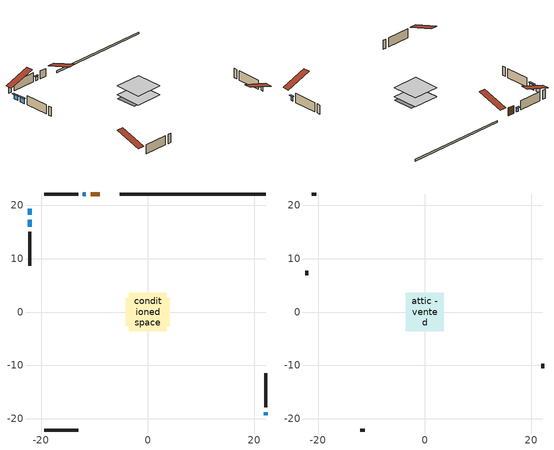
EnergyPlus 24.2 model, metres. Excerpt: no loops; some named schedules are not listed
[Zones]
conditioned space
 floor adiabatic (Floor2 construction): -3.35,-3.35 -3.35,3.35 3.35,3.35 3.35,-3.35 z0.46
 floor adiabatic (AdiabaticFloorConstruction): -3.58,-3.58 -3.58,3.58 3.58,3.58 3.58,-3.58 z0.46
 floor foundation (Slab1 construction): -4.16,-2.69 -4.16,2.69 4.16,2.69 4.16,-2.69 z0
 wall outside (AdiabaticWallConstruction 1): -8.98,22.15 -10.67,22.15 z0.46:2.49
 wall outside (AdiabaticWallConstruction): 22.15,-19.39 22.15,-18.83 / -22.15,19.39 -22.15,18.27 z0.46:1.68; -11.59,22.15 -12.16,22.15 z0.46:1.4; -22.15,17.34 -22.15,15.97 z0.46:1.78
 wall outside (Wall1 construction): -13.08,22.15 -19.45,22.15 / -19.39,-22.15 -13.01,-22.15 / -22.15,15.04 -22.15,8.67 / 22.15,-17.9 22.15,-11.53 z0.46:2.9
 wall foundation (FoundationWall1 construction): 22.15,22.15 -5.28,22.15 z0:0.46
 window (WindowConstruction): 22.15,-19.39 22.15,-18.83 z0.46:1.68
 window (WindowConstruction 1): -11.6,22.15 -12.15,22.15 z0.46:1.4
 window (WindowConstruction 2): -22.15,19.39 -22.15,18.27 z0.46:1.68
 window (WindowConstruction 3): -22.15,17.34 -22.15,15.97 z0.46:1.78
 door (Door): -8.98,22.15 -10.67,22.15 z0.46:2.49
 ceiling adiabatic (AdiabaticFloorConstruction): 3.58,-3.58 3.58,3.58 -3.58,3.58 -3.58,-3.58 z0.46
attic - vented
 floor to conditioned space (Floor1 construction Reversed): -3.58,-3.58 -3.58,3.58 3.58,3.58 3.58,-3.58 z2.9
 wall outside (Wall2 construction): -20.38,22.15 -21.22,22.15 / -12.09,-22.15 -11.25,-22.15 / -22.15,7.74 -22.15,6.9 / 22.15,-10.6 22.15,-9.76 z0.46:2.9
 roof outside (Roof1 construction): -8.05,22.15,2.9 -8.05,15.18,5.22 -6.21,15.18,5.22 -6.21,22.15,2.9; -20.31,-22.15,2.9 -20.31,-15.18,5.22 -22.15,-15.18,5.22 -22.15,-22.15,2.9; -22.15,20.31,2.9 -15.18,20.31,5.22 -15.18,22.15,5.22 -22.15,22.15,2.9; 22.15,-20.31,2.9 15.18,-20.31,5.22 15.18,-22.15,5.22 22.15,-22.15,2.9
shading: 22.15,-18.63 22.15,-19.59 22.56,-19.59 22.56,-18.63 z1.88; -12.36,22.15 -11.4,22.15 -11.4,22.56 -12.36,22.56 z1.6; -22.15,18.07 -22.15,19.59 -22.56,19.59 -22.56,18.07 z1.88; -22.15,15.77 -22.15,17.54 -22.56,17.54 -22.56,15.77 z1.98
[Building]
Building 1: Terrain=Suburbs
[Site:Location]
Windsor AP_ON: Latitude {deg}=42.28; Longitude {deg}=-82.96; Time Zone {hr}=-5; Elevation {m}=190; Keep Site Location Information=Yes
[Site:GroundTemperature:Shallow]
6.34957, 4.46684, 4.31606, 5.20952, 8.79623, 12.3662, 15.4612, 17.4219, 17.5884, 15.9938, 12.9777, 9.51722
[Site:WaterMainsTemperature]
Calculation Method=Schedule; Temperature Schedule=mains temperature schedule
[Material] Roughness=Rough; Thermal Absorptance=0.9
Name | Thickness {m} | Conductivity {W/m-K} | Density {kg/m3} | Specific Heat {J/kg-K} | Solar Absorptance | Visible Absorptance
asphalt or fiberglass shingles | 0.00635 | 0.162714 | 1121.4 | 1465.45 | 0.4 | 0.4
ceiling stud and cavity | 0.1397 | 0.117536 | 65.682 | 1177.47 | 0.7 | 0.7
concrete 4.0 in. | 0.1016 | 1.803125 | 2242.8 | 837.4 | 0.7 | 0.7
concrete 8.0 in. | 0.2032 | 1.803125 | 2242.8 | 837.4 | 0.7 | 0.7
door material | 0.04445 | 0.188738 | 512.64 | 1214.23 | 0.7 | 0.7
exterior vertical ins | 0.0373077 | 0.029427 | 32.04 | 1214.23 | 0.7 | 0.7
floor covering | 0.0127 | 9.015625 | 54.468 | 1339.84 | 0.6 | 0.6
floor covering 1 | 0.0127 | 0.0433444 | 54.468 | 1339.84 | 0.6 | 0.6
floor rigid ins; wall rigid ins | 0.512978 | 0.029427 | 32.04 | 1214.23 | 0.7 | 0.7
floor stud and cavity | 0.0889 | 0.340671 | 50.32683 | 1063.81 | 0.7 | 0.7
floor stud and cavity 1 | 0.1397 | 1.75129 | 37.0049 | 1207.88 | 0.7 | 0.7
furniture material conditioned space 1 | 0.1524 | 0.115458 | 640.8 | 1214.23 | 0.6 | 0.6
gypsum board | 0.0127 | 0.160291 | 801 | 837.4 | 0.6 | 0.6
gypsum board 1 | 0.0127 | 0.160291 | 801 | 837.4 | 0.7 | 0.7
osb sheathing 0.5 in. | 0.0127 | 0.115458 | 512.64 | 1214.23 | 0.7 | 0.7
osb sheathing 0.75 in. | 0.01905 | 0.115458 | 512.64 | 1214.23 | 0.7 | 0.7
wall stud and cavity | 0.1397 | 0.11515 | 139.0536 | 1170.24 | 0.7 | 0.7
wall stud and cavity 1 | 0.0889 | 6.9971 | 50.32683 | 1063.81 | 0.6 | 0.6
wall stud and cavity 2 | 0.0889 | 0.380278 | 52.3479 | 1209.89 | 0.7 | 0.7
wall stud and cavity 3 | 0.0889 | 0.391764 | 83.0341 | 1211.67 | 0.7 | 0.7
wood siding | 0.0254 | 0.102417 | 544.68 | 1172.36 | 0.4 | 0.4
wood siding 1 | 0.00254 | 0.102417 | 544.68 | 1172.36 | 0.4 | 0.4
wood siding 2; wood siding 3 | 0.0254 | 0.102417 | 544.68 | 1172.36 | 0.7 | 0.7
[WindowMaterial:SimpleGlazingSystem]
Name | U-Factor {W/m2-K} | Solar Heat Gain Coefficient
WindowMaterial | 2.15764 | 0.45
WindowMaterial 1 | 2.19568 | 0.42
WindowMaterial 2 | 2.97187 | 0.58
[Construction]
AdiabaticFloorConstruction: floor stud and cavity 1, floor rigid ins, osb sheathing 0.75 in., floor covering 1
AdiabaticWallConstruction: wood siding 2, wall rigid ins, wall stud and cavity 2, gypsum board
AdiabaticWallConstruction 1: wood siding 3, wall rigid ins, wall stud and cavity 2, gypsum board
Door: door material
Floor1 construction Reversed: gypsum board, ceiling stud and cavity
Floor2 construction: floor stud and cavity, floor covering
FoundationWall1 construction: concrete 8.0 in., gypsum board 1
furniture construction conditioned space 1: furniture material conditioned space 1
PartitionWallConstruction: gypsum board, wall stud and cavity 3, gypsum board
Roof1 construction: asphalt or fiberglass shingles
Slab1 construction: concrete 4.0 in.
Wall1 construction: wood siding, osb sheathing 0.5 in., wall stud and cavity, gypsum board
Wall2 construction: wood siding 1, wall stud and cavity 1
WindowConstruction; WindowConstruction 2: WindowMaterial
WindowConstruction 1: WindowMaterial 1
WindowConstruction 3: WindowMaterial 2
[Zone] Multiplier=1; Part of Total Floor Area=Yes
Name | Volume {m3}
attic - vented | 19.354
conditioned space | 125
[Space]
Name | Zone | Volume {m3}
attic - vented 1 | attic - vented | 19.354
conditioned space 1 | conditioned space | 125
[ZoneInfiltration:EffectiveLeakageArea]
infil attic - vented 1: Zone or Space=attic - vented 1; Schedule=Always On Discrete; Effective Air Leakage Area {cm2}=2279.11; Stack Coefficient=0.000331235; Wind Coefficient=1.22967e-05
[ZoneMixing]
whole house fan mix: Zone or Space=attic - vented; Schedule=Always On Continuous; Design Flow Rate Calculation Method=Flow/Zone; Design Flow Rate {m3/s}=0; Source Zone or Space=conditioned space
[SurfaceProperty:ExposedFoundationPerimeter]
Slab1: Exposed Perimeter Calculation Method=TotalExposedPerimeter; Total Exposed Perimeter {m}=27.433
[InternalMass] Zone or ZoneList=conditioned space; Space or SpaceList=conditioned space 1
Name | Construction | Surface Area {m2}
furniture mass conditioned space 1 | furniture construction conditioned space 1 | 56.4161
partition wall mass | PartitionWallConstruction | 96.1701
[Lights]
interior lighting: Zone or ZoneList or Space or SpaceList=conditioned space 1; Schedule=interior lighting schedule; Design Level Calculation Method=LightingLevel; Lighting Level {W}=343.2; Return Air Fraction=0; Fraction Radiant=0.6; Fraction Visible=0.2; Fraction Replaceable=1
[People]
occupants: Zone or ZoneList or Space or SpaceList=conditioned space 1; Number of People Schedule=occupants schedule; Number of People Calculation Method=People; Number of People=3; Fraction Radiant=0.314171; Sensible Heat Fraction=0.56303; Activity Level Schedule=occupants activity schedule; Carbon Dioxide Generation Rate {m3/s-W}=0; Enable ASHRAE 55 Comfort Warnings=No; Mean Radiant Temperature Calculation Type=EnclosureAveraged
[ElectricEquipment] Zone or ZoneList or Space or SpaceList=conditioned space 1; Design Level Calculation Method=EquipmentLevel
Name | Schedule | Design Level {W} | Fraction Latent | Fraction Radiant | Fraction Lost
clothes dryer | clothes dryer schedule | 140.772 | 0.015 | 0.081 | 0.85
clothes washer | clothes washer schedule | 32.1985 | 0.03 | 0.162 | 0.7
cooking range | cooking range schedule | 215.147 | 0.08 | 0.432 | 0.2
dishwasher | dishwasher schedule | 66.8632 | 0.3 | 0.18 | 0.4
fridge | fridge schedule | 72.9452 | 0 | 0.6 | 0
mech vent house fan | mech vent house fan schedule | 0 | 0 | 0 | 1
mech vent house fan cfis | mech vent house fan cfis schedule | 0 | 0 | 0 | 0
misc plug loads | misc plug loads schedule | 494.7 | 0.045 | 0.513 | 0.1
whole house fan | Always On Discrete | 0 | 0 | 0 | 1
[OtherEquipment] Zone or ZoneList or Space or SpaceList=conditioned space 1; Design Level Calculation Method=EquipmentLevel
Name | Fuel Type | Schedule | Design Level {W} | Fraction Latent | Fraction Radiant | Fraction Lost
clothes dryer 1 | Electricity | clothes dryer schedule | 0 | 0.015 | 0.081 | 0.85
cooking range 1 | Electricity | cooking range schedule | 0 | 0.08 | 0.432 | 0.2
general water use latent | None | general water use schedule | 62.594 | 1 | 0 | 0
general water use sensible | None | general water use schedule | -61.6891 | 0 | 0.6 | 0
mech vent house fan latent load | None | Always On Discrete | 0 | 1 | 0 | 0
mech vent house fan sensible load | None | Always On Discrete | 0 | 0 | 0 | 0
water heater energy adjustment1 | NaturalGas | Always On Discrete | 0.01 | 0 | 0 | 1
[ZoneInfiltration:DesignFlowRate] Zone or ZoneList or Space or SpaceList=conditioned space 1; Schedule=Always On Discrete; Design Flow Rate Calculation Method=Flow/Zone; Design Flow Rate {m3/s}=0
infil flow; natural vent flow; whole house fan flow
[AvailabilityManager:Scheduled]
furnace airloop Availability Manager: Schedule=Always On Discrete
[Foundation:Kiva]
Foundation Kiva 1: Initial Indoor Air Temperature {C}=18; Wall Height Above Grade {m}=0.460004; Wall Depth Below Slab {m}=0.2032; Custom Block Material Name 1=exterior vertical ins; Custom Block Depth 1 {m}=0.460004; Custom Block X Position 1 {m}=0.2159; Custom Block Z Position 1 {m}=0
[Foundation:Kiva:Settings]
Soil Conductivity {W/m-K}=0.849921; Soil Density {kg/m3}=1842.3; Soil Specific Heat {J/kg-K}=418.7; Ground Solar Absorptivity=0.9; Ground Thermal Absorptivity=0.9; Ground Surface Roughness {m}=0.03; Far-Field Width {m}=40; Deep-Ground Boundary Condition=ZeroFlux; Deep-Ground Depth {m}=40; Minimum Cell Dimension {m}=0.2; Maximum Cell Growth Coefficient=3; Simulation Timestep=Timestep
[Exterior:Lights]
exterior lighting: Schedule=exterior lighting schedule; Design Level {W}=75.6
[EnergyManagementSystem:GlobalVariable]
furnace_airloop_Fan_RTF
infil_program_Qfan
infil_program_Qinf
natural_vent_program_Qnv
natural_vent_program_Qwhf
[EnergyManagementSystem:Sensor]
Name | Output:Variable or Output:Meter Index Key | Output:Variable or Output:Meter
airflow_gain | infil flow | Infiltration Sensible Heat Gain Energy
airflow_gain_1 | natural vent flow | Infiltration Sensible Heat Gain Energy
airflow_gain_2 | whole house fan flow | Infiltration Sensible Heat Gain Energy
airflow_loss | infil flow | Infiltration Sensible Heat Loss Energy
airflow_loss_1 | natural vent flow | Infiltration Sensible Heat Loss Energy
airflow_loss_2 | whole house fan flow | Infiltration Sensible Heat Loss Energy
clg_load_cond |  | Cooling:EnergyTransfer:Zone:CONDITIONED SPACE
clg_sp_s; clg_sp_s_1 | cooling setpoint | Schedule Value
clothes_dryer_exhaust_0_sch_s | clothes dryer exhaust 0 schedule | Schedule Value
cool_season | cooling season schedule | Schedule Value
htg_load_cond |  | Heating:EnergyTransfer:Zone:CONDITIONED SPACE
htg_sp_s; htg_sp_s_1 | heating setpoint | Schedule Value
ig_ee_conv | clothes dryer | Electric Equipment Convective Heating Energy
ig_ee_conv_2 | cooking range | Electric Equipment Convective Heating Energy
ig_ee_conv_4 | fridge | Electric Equipment Convective Heating Energy
ig_ee_conv_5 | misc plug loads | Electric Equipment Convective Heating Energy
ig_ee_conv_6 | whole house fan | Electric Equipment Convective Heating Energy
ig_ee_rad | clothes dryer | Electric Equipment Radiant Heating Energy
ig_ee_rad_2 | cooking range | Electric Equipment Radiant Heating Energy
ig_ee_rad_4 | fridge | Electric Equipment Radiant Heating Energy
ig_ee_rad_5 | misc plug loads | Electric Equipment Radiant Heating Energy
ig_ee_rad_6 | whole house fan | Electric Equipment Radiant Heating Energy
ig_lgt_conv | interior lighting | Lights Convective Heating Energy
ig_lgt_rad | interior lighting | Lights Radiant Heating Energy
ig_lgt_vis | interior lighting | Lights Visible Radiation Heating Energy
ig_oe_conv | clothes dryer 1 | Other Equipment Convective Heating Energy
ig_oe_conv_1 | cooking range 1 | Other Equipment Convective Heating Energy
ig_oe_conv_2 | general water use latent | Other Equipment Convective Heating Energy
ig_oe_conv_3 | general water use sensible | Other Equipment Convective Heating Energy
ig_oe_conv_4 | water heater energy adjustment1 | Other Equipment Convective Heating Energy
ig_oe_rad | clothes dryer 1 | Other Equipment Radiant Heating Energy
ig_oe_rad_1 | cooking range 1 | Other Equipment Radiant Heating Energy
ig_oe_rad_2 | general water use latent | Other Equipment Radiant Heating Energy
ig_oe_rad_3 | general water use sensible | Other Equipment Radiant Heating Energy
ig_oe_rad_4 | water heater energy adjustment1 | Other Equipment Radiant Heating Energy
ig_ppl_conv | occupants | People Convective Heating Energy
ig_ppl_rad | occupants | People Radiant Heating Energy
im_conv | furniture mass conditioned space 1 | Surface Inside Face Convection Heat Gain Energy
im_conv_1 | partition wall mass | Surface Inside Face Convection Heat Gain Energy
im_ig | furniture mass conditioned space 1 | Surface Inside Face Internal Gains Radiation Heat Gain Energy
im_ig_1 | partition wall mass | Surface Inside Face Internal Gains Radiation Heat Gain Energy
im_lgt | furniture mass conditioned space 1 | Surface Inside Face Lights Radiation Heat Gain Energy
im_lgt_1 | partition wall mass | Surface Inside Face Lights Radiation Heat Gain Energy
im_sol | furniture mass conditioned space 1 | Surface Inside Face Solar Radiation Heat Gain Energy
im_sol_1 | partition wall mass | Surface Inside Face Solar Radiation Heat Gain Energy
im_surf | furniture mass conditioned space 1 | Surface Inside Face Net Surface Thermal Radiation Heat Gain Energy
im_surf_1 | partition wall mass | Surface Inside Face Net Surface Thermal Radiation Heat Gain Energy
mv_conv | mech vent house fan | Electric Equipment Convective Heating Energy
mv_conv_1 | mech vent house fan cfis | Electric Equipment Convective Heating Energy
mv_conv_2 | mech vent house fan latent load | Other Equipment Convective Heating Energy
mv_conv_3 | mech vent house fan sensible load | Other Equipment Convective Heating Energy
mv_rad | mech vent house fan | Electric Equipment Radiant Heating Energy
mv_rad_1 | mech vent house fan cfis | Electric Equipment Radiant Heating Energy
mv_rad_2 | mech vent house fan latent load | Other Equipment Radiant Heating Energy
mv_rad_3 | mech vent house fan sensible load | Other Equipment Radiant Heating Energy
natural_vent_s | natural vent schedule | Schedule Value
out_pb_s |  | Site Outdoor Air Barometric Pressure
out_wt_s |  | Site Outdoor Air Humidity Ratio
site_vw_s |  | Site Wind Speed
ss_back_out | Window1 | Surface Window Shortwave from Zone Back Out Window Heat Transfer Rate
ss_back_out_1 | Window2 | Surface Window Shortwave from Zone Back Out Window Heat Transfer Rate
ss_back_out_2 | Window3 | Surface Window Shortwave from Zone Back Out Window Heat Transfer Rate
ss_back_out_3 | Window4 | Surface Window Shortwave from Zone Back Out Window Heat Transfer Rate
ss_conv | Door1 | Surface Inside Face Convection Heat Gain Energy
ss_conv_1 | Window1 | Surface Inside Face Convection Heat Gain Energy
ss_conv_2 | Window2 | Surface Inside Face Convection Heat Gain Energy
ss_conv_3 | Window3 | Surface Inside Face Convection Heat Gain Energy
ss_conv_4 | Window4 | Surface Inside Face Convection Heat Gain Energy
ss_ig | Door1 | Surface Inside Face Internal Gains Radiation Heat Gain Energy
ss_ig_1 | Window1 | Surface Inside Face Internal Gains Radiation Heat Gain Energy
ss_ig_2 | Window2 | Surface Inside Face Internal Gains Radiation Heat Gain Energy
ss_ig_3 | Window3 | Surface Inside Face Internal Gains Radiation Heat Gain Energy
ss_ig_4 | Window4 | Surface Inside Face Internal Gains Radiation Heat Gain Energy
ss_lgt | Door1 | Surface Inside Face Lights Radiation Heat Gain Energy
ss_sol | Door1 | Surface Inside Face Solar Radiation Heat Gain Energy
ss_surf | Door1 | Surface Inside Face Net Surface Thermal Radiation Heat Gain Energy
ss_surf_1 | Window1 | Surface Inside Face Net Surface Thermal Radiation Heat Gain Energy
ss_surf_2 | Window2 | Surface Inside Face Net Surface Thermal Radiation Heat Gain Energy
ss_surf_3 | Window3 | Surface Inside Face Net Surface Thermal Radiation Heat Gain Energy
ss_surf_4 | Window4 | Surface Inside Face Net Surface Thermal Radiation Heat Gain Energy
ss_trans_in | Window1 | Surface Window Transmitted Solar Radiation Rate
ss_trans_in_1 | Window2 | Surface Window Transmitted Solar Radiation Rate
ss_trans_in_2 | Window3 | Surface Window Transmitted Solar Radiation Rate
ss_trans_in_3 | Window4 | Surface Window Transmitted Solar Radiation Rate
ss_trans_out | Window1 | Surface Inside Face Initial Transmitted Diffuse Transmitted Out Window Solar Radiation Rate
ss_trans_out_1 | Window2 | Surface Inside Face Initial Transmitted Diffuse Transmitted Out Window Solar Radiation Rate
ss_trans_out_2 | Window3 | Surface Inside Face Initial Transmitted Diffuse Transmitted Out Window Solar Radiation Rate
ss_trans_out_3 | Window4 | Surface Inside Face Initial Transmitted Diffuse Transmitted Out Window Solar Radiation Rate
s_conv | Floor1 | Surface Inside Face Convection Heat Gain Energy
s_conv_1 | Floor2 | Surface Inside Face Convection Heat Gain Energy
s_conv_2 | FoundationWall1 | Surface Inside Face Convection Heat Gain Energy
s_conv_3 | inferred conditioned ceiling | Surface Inside Face Convection Heat Gain Energy
s_conv_4 | inferred conditioned floor | Surface Inside Face Convection Heat Gain Energy
s_conv_5 | Slab1 | Surface Inside Face Convection Heat Gain Energy
s_conv_6 | Wall1:0 | Surface Inside Face Convection Heat Gain Energy
s_conv_7 | Wall1:180 | Surface Inside Face Convection Heat Gain Energy
s_conv_8 | Wall1:270 | Surface Inside Face Convection Heat Gain Energy
s_conv_9 | Wall1:90 | Surface Inside Face Convection Heat Gain Energy
s_ig | Floor1 | Surface Inside Face Internal Gains Radiation Heat Gain Energy
s_ig_1 | Floor2 | Surface Inside Face Internal Gains Radiation Heat Gain Energy
s_ig_2 | FoundationWall1 | Surface Inside Face Internal Gains Radiation Heat Gain Energy
s_ig_3 | inferred conditioned ceiling | Surface Inside Face Internal Gains Radiation Heat Gain Energy
s_ig_4 | inferred conditioned floor | Surface Inside Face Internal Gains Radiation Heat Gain Energy
s_ig_5 | Slab1 | Surface Inside Face Internal Gains Radiation Heat Gain Energy
s_ig_6 | Wall1:0 | Surface Inside Face Internal Gains Radiation Heat Gain Energy
s_ig_7 | Wall1:180 | Surface Inside Face Internal Gains Radiation Heat Gain Energy
s_ig_8 | Wall1:270 | Surface Inside Face Internal Gains Radiation Heat Gain Energy
s_ig_9 | Wall1:90 | Surface Inside Face Internal Gains Radiation Heat Gain Energy
s_lgt | Floor1 | Surface Inside Face Lights Radiation Heat Gain Energy
s_lgt_1 | Floor2 | Surface Inside Face Lights Radiation Heat Gain Energy
s_lgt_2 | FoundationWall1 | Surface Inside Face Lights Radiation Heat Gain Energy
s_lgt_3 | inferred conditioned ceiling | Surface Inside Face Lights Radiation Heat Gain Energy
s_lgt_4 | inferred conditioned floor | Surface Inside Face Lights Radiation Heat Gain Energy
s_lgt_5 | Slab1 | Surface Inside Face Lights Radiation Heat Gain Energy
s_lgt_6 | Wall1:0 | Surface Inside Face Lights Radiation Heat Gain Energy
s_lgt_7 | Wall1:180 | Surface Inside Face Lights Radiation Heat Gain Energy
s_lgt_8 | Wall1:270 | Surface Inside Face Lights Radiation Heat Gain Energy
s_lgt_9 | Wall1:90 | Surface Inside Face Lights Radiation Heat Gain Energy
s_sol | Floor1 | Surface Inside Face Solar Radiation Heat Gain Energy
s_sol_1 | Floor2 | Surface Inside Face Solar Radiation Heat Gain Energy
s_sol_2 | FoundationWall1 | Surface Inside Face Solar Radiation Heat Gain Energy
s_sol_3 | inferred conditioned ceiling | Surface Inside Face Solar Radiation Heat Gain Energy
s_sol_4 | inferred conditioned floor | Surface Inside Face Solar Radiation Heat Gain Energy
s_sol_5 | Slab1 | Surface Inside Face Solar Radiation Heat Gain Energy
s_sol_6 | Wall1:0 | Surface Inside Face Solar Radiation Heat Gain Energy
s_sol_7 | Wall1:180 | Surface Inside Face Solar Radiation Heat Gain Energy
s_sol_8 | Wall1:270 | Surface Inside Face Solar Radiation Heat Gain Energy
s_sol_9 | Wall1:90 | Surface Inside Face Solar Radiation Heat Gain Energy
s_surf | Floor1 | Surface Inside Face Net Surface Thermal Radiation Heat Gain Energy
s_surf_1 | Floor2 | Surface Inside Face Net Surface Thermal Radiation Heat Gain Energy
s_surf_2 | FoundationWall1 | Surface Inside Face Net Surface Thermal Radiation Heat Gain Energy
s_surf_3 | inferred conditioned ceiling | Surface Inside Face Net Surface Thermal Radiation Heat Gain Energy
s_surf_4 | inferred conditioned floor | Surface Inside Face Net Surface Thermal Radiation Heat Gain Energy
s_surf_5 | Slab1 | Surface Inside Face Net Surface Thermal Radiation Heat Gain Energy
s_surf_6 | Wall1:0 | Surface Inside Face Net Surface Thermal Radiation Heat Gain Energy
s_surf_7 | Wall1:180 | Surface Inside Face Net Surface Thermal Radiation Heat Gain Energy
s_surf_8 | Wall1:270 | Surface Inside Face Net Surface Thermal Radiation Heat Gain Energy
s_surf_9 | Wall1:90 | Surface Inside Face Net Surface Thermal Radiation Heat Gain Energy
[EnergyManagementSystem:Actuator]
Name | Actuated Component Unique | Actuated Component Type | Actuated Component Control Type
fridge_schedule_act | fridge schedule | Schedule:Constant | Schedule Value
infil_flow_act | infil flow | Zone Infiltration | Air Exchange Flow Rate
mech_vent_house_fan_cfis_act | mech vent house fan cfis | ElectricEquipment | Electricity Rate
mech_vent_house_fan_latent_load_act | mech vent house fan latent load | OtherEquipment | Power Level
mech_vent_house_fan_sensible_load_act | mech vent house fan sensible load | OtherEquipment | Power Level
natural_vent_flow_act | natural vent flow | Zone Infiltration | Air Exchange Flow Rate
water_heater_ec_adj_act | water heater energy adjustment1 | OtherEquipment | Power Level
whole_house_fan_act | whole house fan | ElectricEquipment | Electricity Rate
whole_house_fan_flow_act | whole house fan flow | Zone Infiltration | Air Exchange Flow Rate
whole_house_fan_mix_act | whole house fan mix | ZoneMixing | Air Exchange Flow Rate
